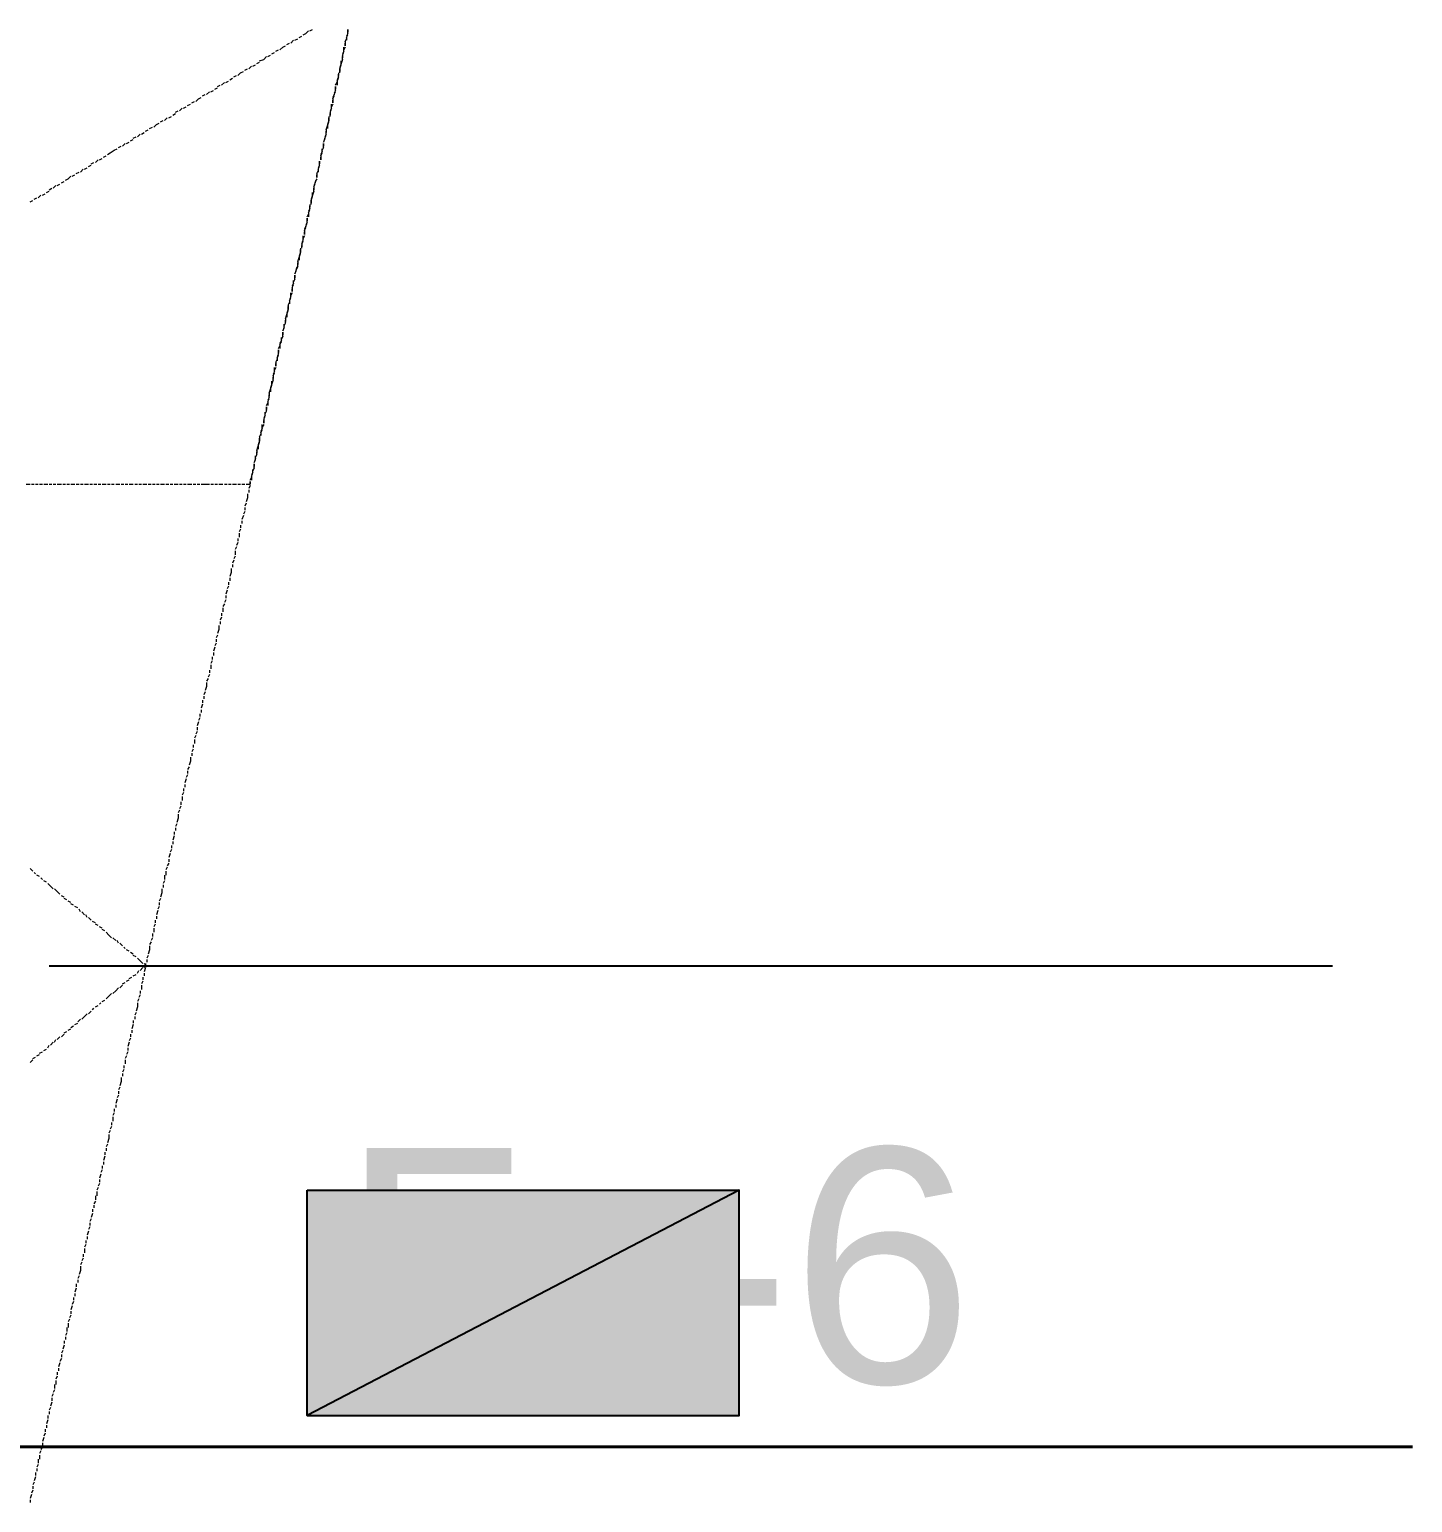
# Model space of a CAD drawing. Extents: x 8 to 21351, y 0 to 420.
# Drawn here: x 15849.2 to 15870.75, y 194.94 to 217.91 of the extents above; entities that cross this region are included whole.
import ezdxf

# ---------------------------------------------------------------- set-up
doc = ezdxf.new("R2010")
doc.units = 0
doc.styles.add('TEYPDFCAD_TEXT', font='arial.ttf')

msp = doc.modelspace()

# ---------------------------------------------------------------- hatches: boundary and pattern name
at = {"true_color": 0xffffff}
h = msp.add_hatch(color=0, dxfattribs=at)
h.paths.add_polyline_path([(15853.524, 199.813), (15860.255, 199.813), (15853.524, 196.3)])
h.paths.add_polyline_path([(15860.255, 199.813), (15853.524, 196.3), (15860.255, 196.3)])

# ---------------------------------------------------------------- linework, layer by layer
at = {"color": 7, "lineweight": 5}
for p, q in [((15853.27, 217.699), (15853.312, 217.742)), ((15853.333, 217.742), (15853.376, 217.763)), ((15853.397, 217.784), (15853.439, 217.805)), ((15853.46, 217.826), (15853.503, 217.847)), ((15853.503, 217.847), (15853.545, 217.89)), ((15853.566, 217.89), (15853.608, 217.911)), ((15854.116, 217.72), (15854.138, 217.763)), ((15854.116, 217.72), (15854.116, 217.657)), ((15854.159, 217.847), (15854.138, 217.805)), ((15854.138, 217.784), (15854.159, 217.826)), ((15854.138, 217.784), (15854.138, 217.742)), ((15854.159, 217.847), (15854.159, 217.911)), ((15854.159, 217.911), (15854.159, 217.869)), ((15852.846, 217.445), (15852.889, 217.488)), ((15852.91, 217.488), (15852.952, 217.509)), ((15852.973, 217.53), (15853.016, 217.551)), ((15853.037, 217.572), (15853.079, 217.593)), ((15853.1, 217.593), (15853.143, 217.636)), ((15853.143, 217.636), (15853.185, 217.657)), ((15853.206, 217.678), (15853.249, 217.699)), ((15854.095, 217.572), (15854.074, 217.53)), ((15854.074, 217.509), (15854.095, 217.551)), ((15854.074, 217.509), (15854.074, 217.466)), ((15854.074, 217.445), (15854.074, 217.488)), ((15854.095, 217.572), (15854.095, 217.636)), ((15854.116, 217.636), (15854.095, 217.593)), ((15854.116, 217.657), (15854.116, 217.699)), ((15852.55, 217.276), (15852.592, 217.297)), ((15852.614, 217.297), (15852.656, 217.339)), ((15852.677, 217.339), (15852.719, 217.361)), ((15852.741, 217.382), (15852.783, 217.403)), ((15852.783, 217.424), (15852.846, 217.445)), ((15854.053, 217.382), (15854.032, 217.318)), ((15854.032, 217.297), (15854.053, 217.361)), ((15854.032, 217.233), (15854.032, 217.297)), ((15854.032, 217.297), (15854.032, 217.255)), ((15854.074, 217.445), (15854.053, 217.382)), ((15854.053, 217.382), (15854.053, 217.424)), ((15852.127, 217.022), (15852.169, 217.043)), ((15852.19, 217.043), (15852.233, 217.085)), ((15852.254, 217.085), (15852.296, 217.107)), ((15852.317, 217.128), (15852.36, 217.149)), ((15852.381, 217.17), (15852.423, 217.191)), ((15852.444, 217.191), (15852.487, 217.233)), ((15852.487, 217.233), (15852.529, 217.255)), ((15853.968, 217.043), (15853.989, 217.085)), ((15854.011, 217.17), (15853.989, 217.128)), ((15853.989, 217.107), (15854.011, 217.149)), ((15853.989, 217.107), (15853.989, 217.043)), ((15854.011, 217.233), (15854.011, 217.191)), ((15854.011, 217.17), (15854.011, 217.212)), ((15851.788, 216.789), (15851.83, 216.831)), ((15851.83, 216.831), (15851.873, 216.852)), ((15851.894, 216.874), (15851.936, 216.895)), ((15851.957, 216.895), (15852, 216.937)), ((15852.021, 216.937), (15852.063, 216.958)), ((15852.084, 216.98), (15852.127, 217.001)), ((15853.947, 216.895), (15853.926, 216.852)), ((15853.926, 216.831), (15853.947, 216.874)), ((15853.926, 216.831), (15853.926, 216.768)), ((15853.926, 216.768), (15853.926, 216.81)), ((15853.968, 216.958), (15853.947, 216.916)), ((15853.947, 216.895), (15853.968, 216.937)), ((15853.968, 216.958), (15853.968, 217.022)), ((15853.968, 217.022), (15853.968, 216.98)), ((15851.428, 216.577), (15851.471, 216.599)), ((15851.471, 216.62), (15851.513, 216.641)), ((15851.534, 216.641), (15851.576, 216.683)), ((15851.598, 216.683), (15851.64, 216.704)), ((15851.661, 216.726), (15851.703, 216.747)), ((15851.725, 216.768), (15851.767, 216.789)), ((15853.905, 216.683), (15853.884, 216.641)), ((15853.884, 216.62), (15853.905, 216.662)), ((15853.884, 216.62), (15853.884, 216.577)), ((15853.884, 216.556), (15853.884, 216.599)), ((15853.905, 216.683), (15853.905, 216.747)), ((15853.926, 216.747), (15853.905, 216.704)), ((15851.005, 216.323), (15851.047, 216.345)), ((15851.068, 216.366), (15851.111, 216.387)), ((15851.132, 216.387), (15851.174, 216.429)), ((15851.174, 216.429), (15851.217, 216.45)), ((15851.238, 216.471), (15851.28, 216.493)), ((15851.301, 216.493), (15851.344, 216.535)), ((15851.365, 216.535), (15851.407, 216.556)), ((15853.82, 216.345), (15853.841, 216.408)), ((15853.82, 216.345), (15853.82, 216.302)), ((15853.862, 216.493), (15853.841, 216.429)), ((15853.841, 216.408), (15853.862, 216.471)), ((15853.841, 216.408), (15853.841, 216.366)), ((15853.862, 216.556), (15853.862, 216.493)), ((15853.862, 216.493), (15853.862, 216.535)), ((15850.645, 216.09), (15850.687, 216.133)), ((15850.709, 216.133), (15850.751, 216.154)), ((15850.772, 216.175), (15850.814, 216.196)), ((15850.814, 216.218), (15850.857, 216.239)), ((15850.878, 216.239), (15850.92, 216.281)), ((15850.941, 216.281), (15850.984, 216.302)), ((15853.799, 216.218), (15853.778, 216.154)), ((15853.778, 216.154), (15853.799, 216.196)), ((15853.778, 216.069), (15853.778, 216.133)), ((15853.778, 216.133), (15853.778, 216.09)), ((15853.82, 216.281), (15853.799, 216.239)), ((15853.799, 216.218), (15853.82, 216.26)), ((15853.82, 216.281), (15853.82, 216.323)), ((15850.222, 215.836), (15850.264, 215.879)), ((15850.285, 215.879), (15850.328, 215.9)), ((15850.349, 215.921), (15850.391, 215.942)), ((15850.412, 215.964), (15850.455, 215.985)), ((15850.455, 215.985), (15850.518, 216.027)), ((15850.518, 216.027), (15850.56, 216.048)), ((15850.582, 216.069), (15850.624, 216.09)), ((15853.757, 216.006), (15853.735, 215.964)), ((15853.735, 215.942), (15853.757, 215.985)), ((15853.735, 215.942), (15853.735, 215.879)), ((15853.735, 215.879), (15853.735, 215.921)), ((15853.778, 216.069), (15853.757, 216.027)), ((15853.757, 216.006), (15853.757, 216.048)), ((15849.925, 215.667), (15849.968, 215.688)), ((15849.989, 215.688), (15850.031, 215.731)), ((15850.052, 215.731), (15850.095, 215.752)), ((15850.116, 215.773), (15850.158, 215.794)), ((15850.158, 215.815), (15850.201, 215.836)), ((15853.672, 215.667), (15853.693, 215.709)), ((15853.672, 215.667), (15853.672, 215.604)), ((15853.714, 215.794), (15853.693, 215.752)), ((15853.693, 215.731), (15853.714, 215.773)), ((15853.693, 215.731), (15853.693, 215.688)), ((15853.714, 215.794), (15853.714, 215.858)), ((15853.714, 215.858), (15853.714, 215.815)), ((15849.502, 215.413), (15849.544, 215.434)), ((15849.566, 215.434), (15849.608, 215.477)), ((15849.629, 215.477), (15849.671, 215.498)), ((15849.693, 215.519), (15849.735, 215.54)), ((15849.756, 215.561), (15849.798, 215.583)), ((15849.798, 215.583), (15849.841, 215.625)), ((15849.862, 215.625), (15849.904, 215.646)), ((15853.651, 215.519), (15853.63, 215.477)), ((15853.63, 215.456), (15853.651, 215.498)), ((15853.63, 215.456), (15853.63, 215.413)), ((15853.63, 215.392), (15853.63, 215.434)), ((15853.651, 215.519), (15853.672, 215.583)), ((15853.672, 215.583), (15853.651, 215.54)), ((15853.672, 215.604), (15853.672, 215.646)), ((15849.206, 215.223), (15849.248, 215.244)), ((15849.269, 215.265), (15849.312, 215.286)), ((15849.333, 215.286), (15849.375, 215.328)), ((15849.396, 215.328), (15849.439, 215.35)), ((15849.46, 215.371), (15849.502, 215.392)), ((15853.608, 215.328), (15853.587, 215.265)), ((15853.587, 215.244), (15853.608, 215.307)), ((15853.587, 215.18), (15853.587, 215.244)), ((15853.587, 215.244), (15853.587, 215.202)), ((15853.63, 215.392), (15853.608, 215.328)), ((15853.608, 215.328), (15853.608, 215.371)), ((15853.524, 214.99), (15853.545, 215.032)), ((15853.524, 214.905), (15853.524, 214.969)), ((15853.524, 214.969), (15853.524, 214.926)), ((15853.566, 215.117), (15853.545, 215.075)), ((15853.545, 215.053), (15853.566, 215.096)), ((15853.545, 215.053), (15853.545, 214.99)), ((15853.566, 215.18), (15853.566, 215.138)), ((15853.566, 215.117), (15853.566, 215.159)), ((15853.503, 214.842), (15853.481, 214.799)), ((15853.481, 214.778), (15853.503, 214.821)), ((15853.481, 214.778), (15853.481, 214.715)), ((15853.481, 214.715), (15853.481, 214.757)), ((15853.524, 214.905), (15853.503, 214.863)), ((15853.503, 214.842), (15853.524, 214.884)), ((15853.418, 214.503), (15853.418, 214.44)), ((15853.46, 214.63), (15853.439, 214.588)), ((15853.439, 214.566), (15853.46, 214.609)), ((15853.439, 214.566), (15853.439, 214.524)), ((15853.439, 214.503), (15853.439, 214.545)), ((15853.46, 214.63), (15853.46, 214.693)), ((15853.481, 214.693), (15853.46, 214.651)), ((15853.376, 214.291), (15853.397, 214.355)), ((15853.376, 214.291), (15853.376, 214.249)), ((15853.418, 214.44), (15853.397, 214.376)), ((15853.397, 214.355), (15853.418, 214.418)), ((15853.397, 214.355), (15853.397, 214.312)), ((15853.418, 214.44), (15853.418, 214.482)), ((15853.354, 214.164), (15853.333, 214.101)), ((15853.333, 214.101), (15853.354, 214.143)), ((15853.333, 214.016), (15853.333, 214.08)), ((15853.333, 214.08), (15853.333, 214.037)), ((15853.376, 214.228), (15853.354, 214.185)), ((15853.354, 214.164), (15853.376, 214.207)), ((15853.376, 214.228), (15853.376, 214.27)), ((15853.312, 213.953), (15853.291, 213.91)), ((15853.291, 213.889), (15853.312, 213.931)), ((15853.291, 213.889), (15853.291, 213.826)), ((15853.291, 213.826), (15853.291, 213.868)), ((15853.333, 214.016), (15853.312, 213.974)), ((15853.312, 213.953), (15853.312, 213.995)), ((15853.227, 213.614), (15853.249, 213.656)), ((15853.227, 213.614), (15853.227, 213.55)), ((15853.227, 213.55), (15853.227, 213.593)), ((15853.27, 213.741), (15853.249, 213.699)), ((15853.249, 213.678), (15853.27, 213.72)), ((15853.249, 213.678), (15853.249, 213.635)), ((15853.27, 213.741), (15853.27, 213.804)), ((15853.291, 213.804), (15853.27, 213.762)), ((15853.185, 213.402), (15853.206, 213.466)), ((15853.185, 213.402), (15853.185, 213.36)), ((15853.185, 213.339), (15853.185, 213.381)), ((15853.227, 213.55), (15853.206, 213.487)), ((15853.206, 213.466), (15853.227, 213.529)), ((15853.206, 213.466), (15853.206, 213.423)), ((15853.143, 213.127), (15853.122, 213.085)), ((15853.164, 213.275), (15853.143, 213.212)), ((15853.143, 213.212), (15853.164, 213.254)), ((15853.143, 213.127), (15853.143, 213.191)), ((15853.143, 213.191), (15853.143, 213.148)), ((15853.185, 213.339), (15853.164, 213.297)), ((15853.164, 213.275), (15853.164, 213.318)), ((15853.079, 212.937), (15853.1, 212.979)), ((15853.079, 212.852), (15853.079, 212.916)), ((15853.079, 212.916), (15853.079, 212.873)), ((15853.122, 213.064), (15853.1, 213.021)), ((15853.1, 213), (15853.122, 213.042)), ((15853.1, 213), (15853.1, 212.937)), ((15853.122, 213.064), (15853.122, 213.106)), ((15853.037, 212.725), (15853.058, 212.767)), ((15853.037, 212.725), (15853.037, 212.661)), ((15853.037, 212.661), (15853.037, 212.704)), ((15853.079, 212.852), (15853.058, 212.81)), ((15853.058, 212.788), (15853.079, 212.831)), ((15853.058, 212.788), (15853.058, 212.746)), ((15852.995, 212.45), (15852.973, 212.386)), ((15853.016, 212.577), (15852.995, 212.535)), ((15852.995, 212.513), (15853.016, 212.556)), ((15852.995, 212.513), (15852.995, 212.471)), ((15852.995, 212.45), (15852.995, 212.492)), ((15853.016, 212.577), (15853.016, 212.64)), ((15853.037, 212.64), (15853.016, 212.598)), ((15852.931, 212.238), (15852.952, 212.302)), ((15852.931, 212.238), (15852.931, 212.196)), ((15852.931, 212.175), (15852.931, 212.217)), ((15852.973, 212.386), (15852.952, 212.323)), ((15852.952, 212.302), (15852.973, 212.365)), ((15852.952, 212.302), (15852.952, 212.259)), ((15852.973, 212.386), (15852.973, 212.429)), ((15852.889, 212.048), (15852.91, 212.09)), ((15852.889, 211.963), (15852.889, 212.026)), ((15852.889, 212.026), (15852.889, 211.984)), ((15852.931, 212.175), (15852.91, 212.132)), ((15852.91, 212.111), (15852.931, 212.154)), ((15852.91, 212.111), (15852.91, 212.048)), ((15852.825, 211.688), (15852.825, 211.751)), ((15852.846, 211.751), (15852.825, 211.709)), ((15852.868, 211.899), (15852.846, 211.857)), ((15852.846, 211.836), (15852.868, 211.878)), ((15852.846, 211.836), (15852.846, 211.773)), ((15852.846, 211.773), (15852.846, 211.815)), ((15852.889, 211.963), (15852.868, 211.921)), ((15852.868, 211.899), (15852.868, 211.942)), ((15852.783, 211.561), (15852.804, 211.603)), ((15852.783, 211.561), (15852.783, 211.497)), ((15852.783, 211.497), (15852.783, 211.54)), ((15852.825, 211.688), (15852.804, 211.645)), ((15852.804, 211.624), (15852.825, 211.667)), ((15852.804, 211.624), (15852.804, 211.582)), ((15852.741, 211.286), (15852.719, 211.243)), ((15852.741, 211.349), (15852.762, 211.413)), ((15852.741, 211.349), (15852.741, 211.307)), ((15852.741, 211.286), (15852.741, 211.328)), ((15852.783, 211.497), (15852.762, 211.434)), ((15852.762, 211.413), (15852.783, 211.476)), ((15852.762, 211.413), (15852.762, 211.37)), ((15852.698, 211.074), (15852.677, 211.032)), ((15852.719, 211.222), (15852.698, 211.159)), ((15852.698, 211.159), (15852.719, 211.201)), ((15852.698, 211.074), (15852.698, 211.137)), ((15852.698, 211.137), (15852.698, 211.095)), ((15852.719, 211.222), (15852.719, 211.264)), ((15852.635, 210.883), (15852.656, 210.926)), ((15852.635, 210.82), (15852.635, 210.862)), ((15852.635, 210.862), (15852.635, 210.82)), ((15852.677, 211.011), (15852.656, 210.968)), ((15852.656, 210.947), (15852.677, 210.989)), ((15852.656, 210.947), (15852.656, 210.883)), ((15852.677, 211.011), (15852.677, 211.053)), ((15849.142, 210.82), (15849.206, 210.82)), ((15849.227, 210.82), (15849.269, 210.82)), ((15849.29, 210.82), (15849.333, 210.82)), ((15849.354, 210.82), (15849.396, 210.82)), ((15849.417, 210.82), (15849.481, 210.82)), ((15849.502, 210.82), (15849.544, 210.82)), ((15849.566, 210.82), (15849.608, 210.82)), ((15849.629, 210.82), (15849.693, 210.82)), ((15849.714, 210.82), (15849.756, 210.82)), ((15849.777, 210.82), (15849.82, 210.82)), ((15849.841, 210.82), (15849.904, 210.82)), ((15849.925, 210.82), (15849.968, 210.82)), ((15849.989, 210.82), (15850.031, 210.82)), ((15850.052, 210.82), (15850.116, 210.82)), ((15850.137, 210.82), (15850.179, 210.82)), ((15850.201, 210.82), (15850.243, 210.82)), ((15850.264, 210.82), (15850.306, 210.82)), ((15850.328, 210.82), (15850.391, 210.82)), ((15850.412, 210.82), (15850.455, 210.82)), ((15850.476, 210.82), (15850.518, 210.82)), ((15850.539, 210.82), (15850.603, 210.82)), ((15850.624, 210.82), (15850.666, 210.82)), ((15850.687, 210.82), (15850.73, 210.82)), ((15850.751, 210.82), (15850.814, 210.82)), ((15850.836, 210.82), (15850.878, 210.82)), ((15850.899, 210.82), (15850.941, 210.82)), ((15850.963, 210.82), (15851.026, 210.82)), ((15851.047, 210.82), (15851.09, 210.82)), ((15851.111, 210.82), (15851.153, 210.82)), ((15851.174, 210.82), (15851.217, 210.82)), ((15851.238, 210.82), (15851.301, 210.82)), ((15851.322, 210.82), (15851.365, 210.82)), ((15851.386, 210.82), (15851.428, 210.82)), ((15851.449, 210.82), (15851.513, 210.82)), ((15851.534, 210.82), (15851.576, 210.82)), ((15851.598, 210.82), (15851.64, 210.82)), ((15851.661, 210.82), (15851.725, 210.82)), ((15851.746, 210.82), (15851.788, 210.82)), ((15851.809, 210.82), (15851.852, 210.82)), ((15851.873, 210.82), (15851.936, 210.82)), ((15851.936, 210.82), (15852, 210.82)), ((15852.021, 210.82), (15852.063, 210.82)), ((15852.084, 210.82), (15852.127, 210.82)), ((15852.148, 210.82), (15852.211, 210.82)), ((15852.233, 210.82), (15852.275, 210.82)), ((15852.296, 210.82), (15852.338, 210.82)), ((15852.36, 210.82), (15852.423, 210.82)), ((15852.444, 210.82), (15852.487, 210.82)), ((15852.508, 210.82), (15852.55, 210.82)), ((15852.571, 210.82), (15852.635, 210.82)), ((15852.592, 210.608), (15852.571, 210.545)), ((15852.592, 210.672), (15852.592, 210.608)), ((15852.635, 210.799), (15852.614, 210.756)), ((15852.614, 210.735), (15852.614, 210.693)), ((15852.55, 210.397), (15852.529, 210.354)), ((15852.571, 210.524), (15852.55, 210.481)), ((15852.55, 210.46), (15852.55, 210.418)), ((15852.487, 210.185), (15852.487, 210.143)), ((15852.529, 210.333), (15852.508, 210.27)), ((15852.508, 210.249), (15852.508, 210.206)), ((15852.444, 209.91), (15852.423, 209.868)), ((15852.444, 209.973), (15852.444, 209.931)), ((15852.487, 210.121), (15852.465, 210.079)), ((15852.465, 210.058), (15852.465, 209.994)), ((15852.402, 209.698), (15852.381, 209.656)), ((15852.423, 209.846), (15852.402, 209.804)), ((15852.402, 209.783), (15852.402, 209.719)), ((15852.338, 209.508), (15852.338, 209.444)), ((15852.381, 209.635), (15852.36, 209.592)), ((15852.36, 209.571), (15852.36, 209.529)), ((15852.296, 209.232), (15852.275, 209.19)), ((15852.296, 209.296), (15852.296, 209.254)), ((15852.338, 209.444), (15852.317, 209.381)), ((15852.317, 209.359), (15852.317, 209.317)), ((15852.254, 209.021), (15852.233, 208.978)), ((15852.275, 209.169), (15852.254, 209.106)), ((15852.254, 209.084), (15852.254, 209.042)), ((15852.19, 208.809), (15852.19, 208.767)), ((15852.233, 208.957), (15852.211, 208.915)), ((15852.211, 208.894), (15852.211, 208.83)), ((15852.148, 208.555), (15852.127, 208.492)), ((15852.148, 208.619), (15852.148, 208.555)), ((15852.19, 208.746), (15852.169, 208.703)), ((15852.169, 208.682), (15852.169, 208.64)), ((15852.106, 208.343), (15852.084, 208.301)), ((15852.127, 208.47), (15852.106, 208.428)), ((15852.106, 208.407), (15852.106, 208.365)), ((15852.042, 208.132), (15852.042, 208.089)), ((15852.084, 208.28), (15852.063, 208.216)), ((15852.063, 208.195), (15852.063, 208.153)), ((15852, 207.857), (15851.979, 207.814)), ((15852, 207.92), (15852, 207.878)), ((15852.042, 208.068), (15852.021, 208.026)), ((15852.021, 208.005), (15852.021, 207.941)), ((15851.957, 207.666), (15851.936, 207.603)), ((15851.979, 207.793), (15851.957, 207.751)), ((15851.957, 207.73), (15851.957, 207.666)), ((15851.894, 207.391), (15851.873, 207.327)), ((15851.894, 207.454), (15851.894, 207.412)), ((15851.936, 207.582), (15851.915, 207.539)), ((15851.915, 207.518), (15851.915, 207.476)), ((15851.852, 207.179), (15851.83, 207.137)), ((15851.852, 207.243), (15851.852, 207.201)), ((15851.873, 207.306), (15851.873, 207.264)), ((15851.809, 206.968), (15851.788, 206.925)), ((15851.83, 207.116), (15851.809, 207.052)), ((15851.809, 207.031), (15851.809, 206.989)), ((15851.746, 206.692), (15851.725, 206.65)), ((15851.746, 206.756), (15851.746, 206.714)), ((15851.788, 206.904), (15851.767, 206.862)), ((15851.767, 206.841), (15851.767, 206.777)), ((15851.703, 206.502), (15851.682, 206.439)), ((15851.703, 206.565), (15851.703, 206.502)), ((15851.725, 206.629), (15851.725, 206.587)), ((15851.661, 206.29), (15851.64, 206.248)), ((15851.682, 206.417), (15851.661, 206.375)), ((15851.661, 206.354), (15851.661, 206.311)), ((15851.598, 206.015), (15851.576, 205.973)), ((15851.598, 206.079), (15851.598, 206.036)), ((15851.64, 206.227), (15851.619, 206.163)), ((15851.619, 206.142), (15851.619, 206.1)), ((15851.555, 205.804), (15851.534, 205.761)), ((15851.555, 205.867), (15851.555, 205.825)), ((15851.576, 205.952), (15851.576, 205.888)), ((15851.513, 205.613), (15851.492, 205.549)), ((15851.534, 205.74), (15851.513, 205.698)), ((15851.513, 205.677), (15851.513, 205.613)), ((15851.449, 205.338), (15851.428, 205.274)), ((15851.449, 205.401), (15851.449, 205.359)), ((15851.492, 205.528), (15851.471, 205.486)), ((15851.471, 205.465), (15851.471, 205.423)), ((15851.407, 205.126), (15851.386, 205.084)), ((15851.407, 205.19), (15851.407, 205.147)), ((15851.428, 205.253), (15851.428, 205.211)), ((15851.365, 204.915), (15851.344, 204.872)), ((15851.386, 205.063), (15851.365, 204.999)), ((15851.365, 204.978), (15851.365, 204.936)), ((15849.248, 204.787), (15849.206, 204.83)), ((15849.29, 204.745), (15849.269, 204.766)), ((15849.354, 204.703), (15849.312, 204.724)), ((15849.396, 204.661), (15849.375, 204.682)), ((15849.46, 204.618), (15849.417, 204.639)), ((15851.301, 204.639), (15851.28, 204.597)), ((15851.301, 204.724), (15851.301, 204.661)), ((15851.344, 204.851), (15851.322, 204.809)), ((15851.322, 204.787), (15851.322, 204.724)), ((15849.523, 204.555), (15849.481, 204.597)), ((15849.566, 204.512), (15849.523, 204.555)), ((15849.629, 204.47), (15849.587, 204.512)), ((15849.671, 204.428), (15849.629, 204.47)), ((15849.735, 204.385), (15849.693, 204.406)), ((15851.259, 204.449), (15851.238, 204.385)), ((15851.259, 204.512), (15851.259, 204.449)), ((15851.28, 204.576), (15851.28, 204.534)), ((15849.777, 204.343), (15849.735, 204.364)), ((15849.841, 204.301), (15849.798, 204.322)), ((15849.883, 204.258), (15849.841, 204.28)), ((15849.947, 204.216), (15849.904, 204.237)), ((15849.989, 204.152), (15849.968, 204.195)), ((15851.195, 204.174), (15851.174, 204.11)), ((15851.217, 204.237), (15851.195, 204.195)), ((15851.238, 204.364), (15851.217, 204.322)), ((15851.217, 204.301), (15851.217, 204.258)), ((15850.052, 204.11), (15850.01, 204.152)), ((15850.095, 204.068), (15850.074, 204.11)), ((15850.158, 204.025), (15850.116, 204.068)), ((15850.222, 203.983), (15850.179, 204.004)), ((15850.264, 203.941), (15850.222, 203.962)), ((15851.153, 203.962), (15851.132, 203.92)), ((15851.153, 204.025), (15851.153, 203.983)), ((15851.174, 204.089), (15851.174, 204.047)), ((15850.328, 203.899), (15850.285, 203.92)), ((15850.37, 203.856), (15850.328, 203.877)), ((15850.433, 203.793), (15850.391, 203.835)), ((15850.476, 203.75), (15850.433, 203.793)), ((15850.539, 203.708), (15850.497, 203.75)), ((15850.582, 203.666), (15850.56, 203.708)), ((15851.111, 203.75), (15851.09, 203.708)), ((15851.111, 203.814), (15851.111, 203.772)), ((15851.132, 203.899), (15851.132, 203.835)), ((15850.645, 203.623), (15850.603, 203.666)), ((15850.687, 203.581), (15850.666, 203.602)), ((15850.751, 203.539), (15850.709, 203.56)), ((15850.814, 203.496), (15850.772, 203.518)), ((15851.068, 203.56), (15851.047, 203.496)), ((15851.09, 203.687), (15851.068, 203.644)), ((15851.068, 203.623), (15851.068, 203.56)), ((15850.857, 203.454), (15850.814, 203.475)), ((15850.92, 203.391), (15850.878, 203.433)), ((15850.963, 203.348), (15850.92, 203.391)), ((15850.92, 203.242), (15850.963, 203.285)), ((15851.005, 203.327), (15850.984, 203.348)), ((15850.984, 203.285), (15851.005, 203.327)), ((15851.005, 203.285), (15850.984, 203.221)), ((15851.005, 203.348), (15851.005, 203.306)), ((15851.047, 203.475), (15851.026, 203.433)), ((15851.026, 203.412), (15851.026, 203.369)), ((15850.645, 203.031), (15850.687, 203.052)), ((15850.709, 203.073), (15850.751, 203.094)), ((15850.751, 203.115), (15850.793, 203.137)), ((15850.814, 203.158), (15850.857, 203.179)), ((15850.878, 203.2), (15850.899, 203.242)), ((15850.963, 203.073), (15850.941, 203.031)), ((15850.963, 203.137), (15850.963, 203.094)), ((15850.984, 203.2), (15850.984, 203.158)), ((15850.391, 202.798), (15850.433, 202.84)), ((15850.433, 202.84), (15850.476, 202.882)), ((15850.497, 202.882), (15850.539, 202.925)), ((15850.539, 202.925), (15850.582, 202.967)), ((15850.603, 202.967), (15850.645, 203.009)), ((15850.899, 202.798), (15850.878, 202.756)), ((15850.92, 202.861), (15850.899, 202.819)), ((15850.92, 202.925), (15850.92, 202.882)), ((15850.941, 203.009), (15850.941, 202.946)), ((15850.052, 202.523), (15850.095, 202.565)), ((15850.116, 202.565), (15850.158, 202.607)), ((15850.179, 202.629), (15850.201, 202.65)), ((15850.222, 202.671), (15850.264, 202.692)), ((15850.285, 202.713), (15850.306, 202.734)), ((15850.328, 202.756), (15850.37, 202.777)), ((15850.857, 202.586), (15850.836, 202.544)), ((15850.878, 202.671), (15850.857, 202.607)), ((15850.878, 202.734), (15850.878, 202.671)), ((15849.798, 202.311), (15849.841, 202.332)), ((15849.841, 202.353), (15849.883, 202.375)), ((15849.904, 202.396), (15849.947, 202.417)), ((15849.947, 202.438), (15849.989, 202.48)), ((15850.01, 202.48), (15850.052, 202.523)), ((15850.814, 202.396), (15850.793, 202.332)), ((15850.814, 202.459), (15850.814, 202.417)), ((15850.836, 202.523), (15850.836, 202.48)), ((15849.523, 202.078), (15849.566, 202.12)), ((15849.587, 202.12), (15849.608, 202.163)), ((15849.629, 202.163), (15849.671, 202.205)), ((15849.693, 202.205), (15849.735, 202.248)), ((15849.735, 202.269), (15849.777, 202.29)), ((15850.751, 202.12), (15850.73, 202.057)), ((15850.772, 202.184), (15850.751, 202.142)), ((15850.772, 202.248), (15850.772, 202.205)), ((15850.793, 202.311), (15850.793, 202.269)), ((15849.248, 201.867), (15849.29, 201.888)), ((15849.312, 201.909), (15849.354, 201.93)), ((15849.354, 201.951), (15849.396, 201.972)), ((15849.417, 201.994), (15849.46, 202.015)), ((15849.481, 202.036), (15849.502, 202.078)), ((15850.709, 201.909), (15850.687, 201.867)), ((15850.73, 201.972), (15850.709, 201.93)), ((15850.73, 202.036), (15850.73, 201.994)), ((15849.206, 201.803), (15849.248, 201.845)), ((15850.666, 201.697), (15850.645, 201.655)), ((15850.666, 201.761), (15850.666, 201.718)), ((15850.687, 201.845), (15850.687, 201.782)), ((15850.603, 201.422), (15850.582, 201.38)), ((15850.624, 201.507), (15850.603, 201.443)), ((15850.624, 201.57), (15850.624, 201.507)), ((15850.645, 201.634), (15850.645, 201.591)), ((15850.56, 201.232), (15850.539, 201.168)), ((15850.582, 201.295), (15850.56, 201.253)), ((15850.582, 201.358), (15850.582, 201.316)), ((15850.518, 201.02), (15850.497, 200.977)), ((15850.497, 200.956), (15850.497, 200.893)), ((15850.518, 201.083), (15850.518, 201.041)), ((15850.539, 201.147), (15850.539, 201.105)), ((15850.455, 200.745), (15850.433, 200.702)), ((15850.476, 200.808), (15850.455, 200.766)), ((15850.476, 200.872), (15850.476, 200.829)), ((15850.412, 200.533), (15850.391, 200.491)), ((15850.433, 200.618), (15850.412, 200.554)), ((15850.433, 200.681), (15850.433, 200.618)), ((15850.37, 200.343), (15850.349, 200.279)), ((15850.37, 200.406), (15850.37, 200.364)), ((15850.391, 200.47), (15850.391, 200.427)), ((15850.306, 200.067), (15850.285, 200.004)), ((15850.328, 200.131), (15850.306, 200.089)), ((15850.328, 200.194), (15850.328, 200.152)), ((15850.349, 200.258), (15850.349, 200.215)), ((15850.264, 199.856), (15850.243, 199.813)), ((15850.285, 199.919), (15850.264, 199.877)), ((15850.285, 199.983), (15850.285, 199.94)), ((15850.222, 199.644), (15850.201, 199.602)), ((15850.201, 199.581), (15850.201, 199.538)), ((15850.222, 199.729), (15850.222, 199.665)), ((15850.243, 199.792), (15850.243, 199.729)), ((15850.158, 199.369), (15850.137, 199.327)), ((15850.179, 199.453), (15850.158, 199.39)), ((15850.179, 199.517), (15850.179, 199.475)), ((15850.116, 199.178), (15850.095, 199.115)), ((15850.137, 199.242), (15850.116, 199.2)), ((15850.137, 199.305), (15850.137, 199.263)), ((15850.074, 198.967), (15850.052, 198.924)), ((15850.052, 198.903), (15850.052, 198.84)), ((15850.074, 199.03), (15850.074, 198.988)), ((15850.095, 199.094), (15850.095, 199.051)), ((15850.01, 198.691), (15849.989, 198.649)), ((15850.031, 198.755), (15850.01, 198.713)), ((15850.031, 198.818), (15850.031, 198.776)), ((15849.968, 198.48), (15849.947, 198.438)), ((15849.989, 198.565), (15849.968, 198.501)), ((15849.989, 198.628), (15849.989, 198.565)), ((15849.925, 198.289), (15849.904, 198.226)), ((15849.904, 198.205), (15849.904, 198.162)), ((15849.925, 198.353), (15849.925, 198.31)), ((15849.947, 198.416), (15849.947, 198.374)), ((15849.862, 198.014), (15849.841, 197.951)), ((15849.883, 198.078), (15849.862, 198.035)), ((15849.883, 198.141), (15849.883, 198.099)), ((15849.82, 197.803), (15849.798, 197.76)), ((15849.798, 197.739), (15849.798, 197.675)), ((15849.841, 197.866), (15849.82, 197.824)), ((15849.841, 197.929), (15849.841, 197.887)), ((15849.777, 197.591), (15849.756, 197.548)), ((15849.756, 197.527), (15849.756, 197.485)), ((15849.777, 197.675), (15849.777, 197.612)), ((15849.714, 197.316), (15849.693, 197.273)), ((15849.735, 197.4), (15849.714, 197.337)), ((15849.735, 197.464), (15849.735, 197.422)), ((15849.671, 197.125), (15849.65, 197.062)), ((15849.693, 197.189), (15849.671, 197.146)), ((15849.693, 197.252), (15849.693, 197.21)), ((15849.629, 196.913), (15849.608, 196.871)), ((15849.608, 196.85), (15849.608, 196.786)), ((15849.629, 196.977), (15849.629, 196.935)), ((15849.65, 197.041), (15849.65, 196.998)), ((15849.566, 196.638), (15849.544, 196.596)), ((15849.587, 196.702), (15849.566, 196.66)), ((15849.587, 196.786), (15849.587, 196.723)), ((15849.523, 196.427), (15849.502, 196.384)), ((15849.502, 196.363), (15849.502, 196.321)), ((15849.544, 196.511), (15849.523, 196.448)), ((15849.544, 196.575), (15849.544, 196.532)), ((15849.481, 196.236), (15849.46, 196.173)), ((15849.46, 196.151), (15849.46, 196.109)), ((15849.481, 196.3), (15849.481, 196.257)), ((15849.417, 195.961), (15849.396, 195.898)), ((15849.439, 196.024), (15849.417, 195.982)), ((15849.439, 196.088), (15849.439, 196.046)), ((15849.206, 195.813), (15849.248, 195.813)), ((15849.269, 195.813), (15849.333, 195.813)), ((15849.354, 195.813), (15849.375, 195.813)), ((15849.375, 195.749), (15849.354, 195.707)), ((15849.354, 195.686), (15849.354, 195.622)), ((15849.396, 195.813), (15849.375, 195.77)), ((15849.396, 195.876), (15849.396, 195.834)), ((15849.333, 195.538), (15849.312, 195.495)), ((15849.312, 195.474), (15849.312, 195.432)), ((15849.333, 195.622), (15849.333, 195.559)), ((15849.269, 195.262), (15849.248, 195.22)), ((15849.29, 195.347), (15849.269, 195.284)), ((15849.29, 195.411), (15849.29, 195.368)), ((15849.227, 195.072), (15849.206, 195.008)), ((15849.206, 194.987), (15849.206, 194.945)), ((15849.248, 195.136), (15849.227, 195.093)), ((15849.248, 195.199), (15849.248, 195.157))]:
    msp.add_line(p, q, dxfattribs=at)
at = {"lineweight": 25}
msp.add_line((15869.505, 203.306), (15849.502, 203.306), dxfattribs=at)
at = {"color": 0, "lineweight": 0, "true_color": 0xffffff}
msp.add_line((15853.524, 196.3), (15860.255, 196.3), dxfattribs=at)
at = {"color": 7, "lineweight": 40}
msp.add_line((15870.753, 195.813), (15843.258, 195.813), dxfattribs=at)
at = {"color": 0, "true_color": 0xffffff}
for points in [[(15853.524, 199.813), (15860.255, 199.813), (15853.524, 196.3)], [(15860.255, 199.813), (15853.524, 196.3), (15860.255, 196.3)]]:
    msp.add_lwpolyline(points, close=True, dxfattribs=at)

# ---------------------------------------------------------------- texts
at = {"color": 7, "style": 'TEYPDFCAD_TEXT'}
msp.add_text('Гс-6', height=3.6618, dxfattribs=at).set_placement((15854.032, 196.808))

doc.saveas('drawing.dxf')
